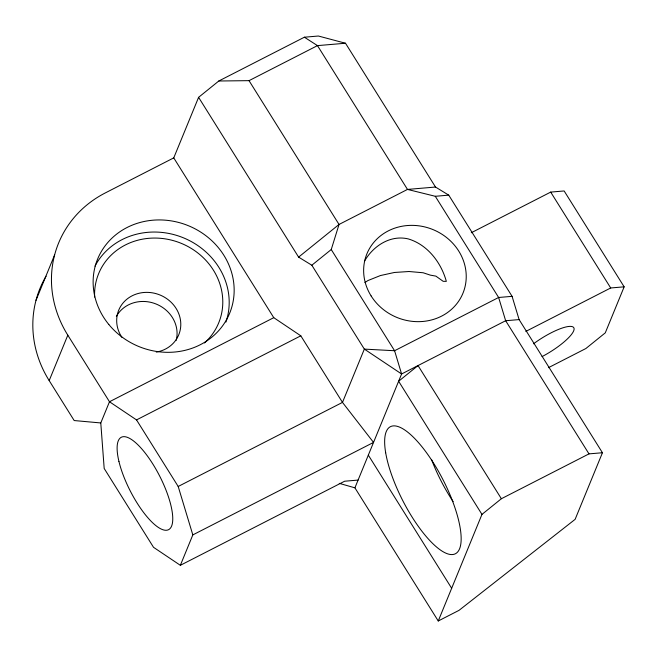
<?xml version="1.0" encoding="UTF-8"?>
<svg xmlns="http://www.w3.org/2000/svg" width="657" height="657" viewBox="0 0 657 657"><rect width="100%" height="100%" fill="white"/><g stroke="black" fill="none" stroke-linecap="round" stroke-linejoin="round"><path stroke-width="0.99" d="M435.509 187.04L345.5 43.239L318.382 36.02L304.38 37.211L218.806 81L198.595 97.335L298.607 257.117L311.829 265.223L331.243 249.545L339.037 224.456L407.488 189.421L435.509 187.04L448.739 195.145L512.082 296.34L519.104 319.589L602.444 452.739L575.121 519.35L459.021 610.353L438.252 620.98L354.911 487.831L339.25 483.347M35.995 300.323L54.621 254.908M100.784 422.952L104.184 468.474L153.524 547.306L180.355 565.307L192.821 534.905L373.537 442.416L342.486 402.396L300.807 335.817L273.764 317.668L109.481 401.755L100.784 422.952L74.184 420.546L49.185 380.6L67.811 335.177A113.538 103.88 22.3 0 1 105.301 192.928L173.752 157.885L198.595 97.335M354.911 487.831L401.599 373.981L394.586 350.739L331.243 249.545M438.252 620.98L481.967 514.398L501.373 498.729L588.992 453.88L602.444 452.739M471.291 232.742L550.697 192.099L564.141 190.957L624.15 286.83L605.278 332.853L585.863 348.53L548.447 367.682M364.397 261.322C373.045 246.079 390.225 234.664 408.211 238.902C427.502 244.593 441.225 262.619 446.325 281.368L443.179 281.319L435.878 276.121L430.343 275.135L423.149 272.762L409.015 271.513L394.446 272.466L380.419 275.554L367.904 280.564L364.931 282.559M298.607 257.117L339.037 224.456L249.028 80.655L218.806 81M249.028 80.655L317.479 45.62L345.5 43.239M67.811 335.177L109.481 401.755L136.525 419.905L300.807 335.817M192.821 534.905L178.195 486.476L342.486 402.396L364.339 349.105L311.829 265.223M525.822 331.415L610.698 287.971L624.15 286.83M180.355 565.307L344.646 481.22L358.09 480.078M304.38 37.211L317.479 45.62L407.488 189.421L435.287 196.287L448.739 195.145M512.082 296.34L498.63 297.481L394.586 350.739L364.339 349.105L401.599 373.981L505.652 320.731L519.104 319.589M550.697 192.099L610.698 287.971M435.287 196.287L498.63 297.481L505.652 320.731L588.992 453.88M501.373 498.729L418.033 365.571L398.627 381.249L481.967 514.398M368.322 455.129L451.663 588.278M173.752 157.885L273.764 317.668M136.525 419.905L178.195 486.476M49.185 380.6A113.538 103.88 22.3 0 1 46.064 276.211M94.994 266.126A71.367 65.298 22.3 0 1 184.51 238.269A71.367 65.298 22.3 0 1 225.918 322.086M94.624 297.063A64.879 59.36 22.3 0 1 181.636 243.501A64.879 59.36 22.3 0 1 204.467 342.97M121.972 337.427A32.439 29.68 22.3 0 1 134.291 294.804A32.439 29.68 22.3 0 1 178.827 313.857A32.439 29.68 22.3 0 1 156.276 352.095M116.355 316.419A32.439 29.68 22.3 0 1 156.005 303.977A32.439 29.68 22.3 0 1 176.191 340.375M453.158 501.652A71.367 22.667 62.9 0 1 431.509 459.481M533.533 343.8A32.439 8.081 -32 0 1 573.725 327.613A32.439 8.081 -32 0 1 542.082 356.579M108.799 324.459A71.367 65.298 22.3 0 0 229.457 313.718A71.367 65.298 22.3 0 0 152.67 220.218A71.367 65.298 22.3 0 0 108.799 324.459M371.123 295.937A51.903 47.485 22.3 0 0 459.941 299.206A51.903 47.485 22.3 0 0 413.746 225.4A51.903 47.485 22.3 0 0 371.123 295.937M118.942 461.46A51.903 16.482 62.9 0 0 166.541 530.248A51.903 16.482 62.9 0 0 149.336 458.693A51.903 16.482 62.9 0 0 118.942 461.46M385.684 452.796A71.367 22.667 62.9 0 0 449.199 554.278A71.367 22.667 62.9 0 0 433.834 463.571A71.367 22.667 62.9 0 0 385.684 452.796"/></g></svg>
